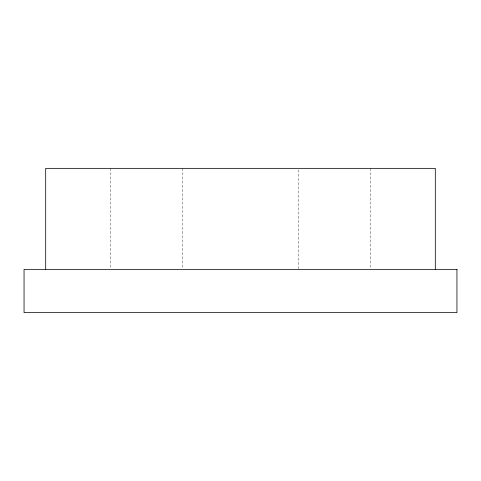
<?xml version="1.0" encoding="UTF-8"?>
<svg xmlns="http://www.w3.org/2000/svg" width="481" height="481" viewBox="0 0 481 481"><rect width="100%" height="100%" fill="white"/><g stroke="black" fill="none" stroke-linecap="round" stroke-linejoin="round"><path stroke-width="0.36" stroke-dasharray="2.4 1.8" d="M370.37 168.35L370.37 268.614M298.22 169.847L298.22 268.614M182.78 168.35L182.78 268.614M110.63 168.35L110.63 268.614"/><path stroke-width="0.72" d="M435.305 269.36L435.305 168.35L45.695 168.35L45.695 269.36M456.95 269.36L24.05 269.36L24.05 312.65L456.95 312.65L456.95 269.36"/></g></svg>
